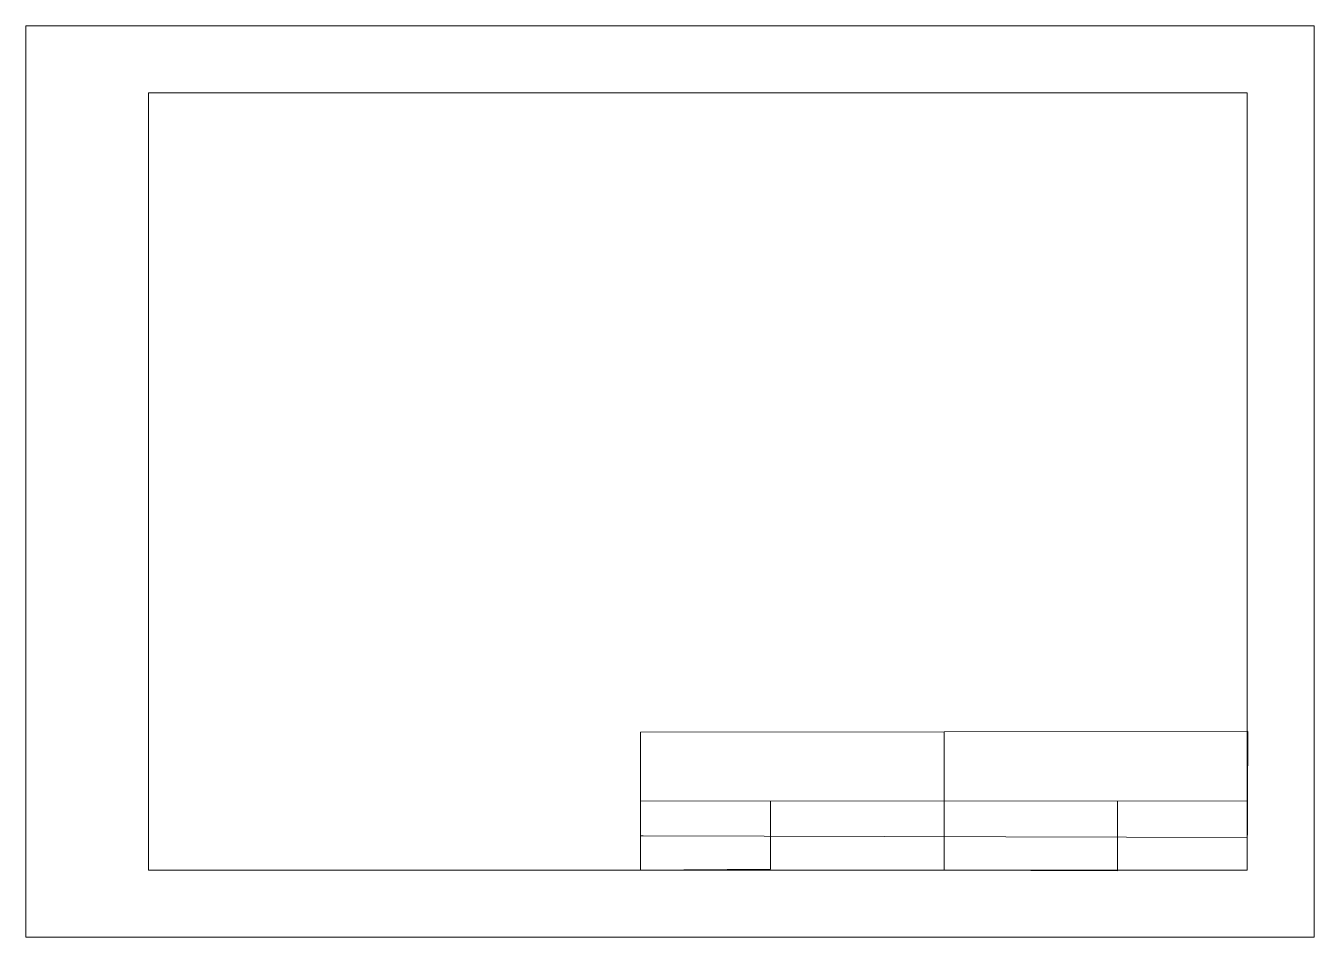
# Model space of a CAD drawing. Header units: millimetres. Extents: x -152 to 145, y -39 to 171.
import ezdxf

# ---------------------------------------------------------------- set-up
doc = ezdxf.new("R2010")
doc.units = ezdxf.units.MM
doc.header["$MEASUREMENT"] = 0
doc.linetypes.add('ACAD_ISO04W100', pattern=[30, 24, -3, 0, -3])
doc.layers.add('NetTruc', color=92, linetype='ACAD_ISO04W100', lineweight=20)

msp = doc.modelspace()

# ---------------------------------------------------------------- linework, layer by layer
at = {"layer": 'NetTruc', "ltscale": 25}
for p, q in [((-123.89, 155.79), (129.37, 155.79)), ((-123.89, 155.79), (-123.89, -23.37)), ((129.37, 155.79), (129.37, -23.37)), ((129.46, 8.63), (-10.54, 8.43)), ((-10.54, 8.43), (-10.54, -23.37)), ((59.46, 8.53), (59.46, -23.37)), ((129.37, -23.37), (129.46, 8.63)), ((-10.54, -7.47), (129.42, -7.37)), ((19.46, -23.15), (19.45, -7.45)), ((99.46, -23.47), (99.45, -7.39)), ((-9.86, -15.4), (-10.54, -15.4)), ((-9.86, -15.4), (129.39, -15.8)), ((129.37, -23.37), (-123.89, -23.37)), ((-10.54, -23.37), (19.46, -23.15)), ((59.46, -23.37), (99.46, -23.47))]:
    msp.add_line(p, q, dxfattribs=at)
msp.add_lwpolyline([(-152.21, 171.21), (144.79, 171.21), (144.79, -38.79), (-152.21, -38.79)], close=True, dxfattribs=at)

doc.saveas('drawing.dxf')
